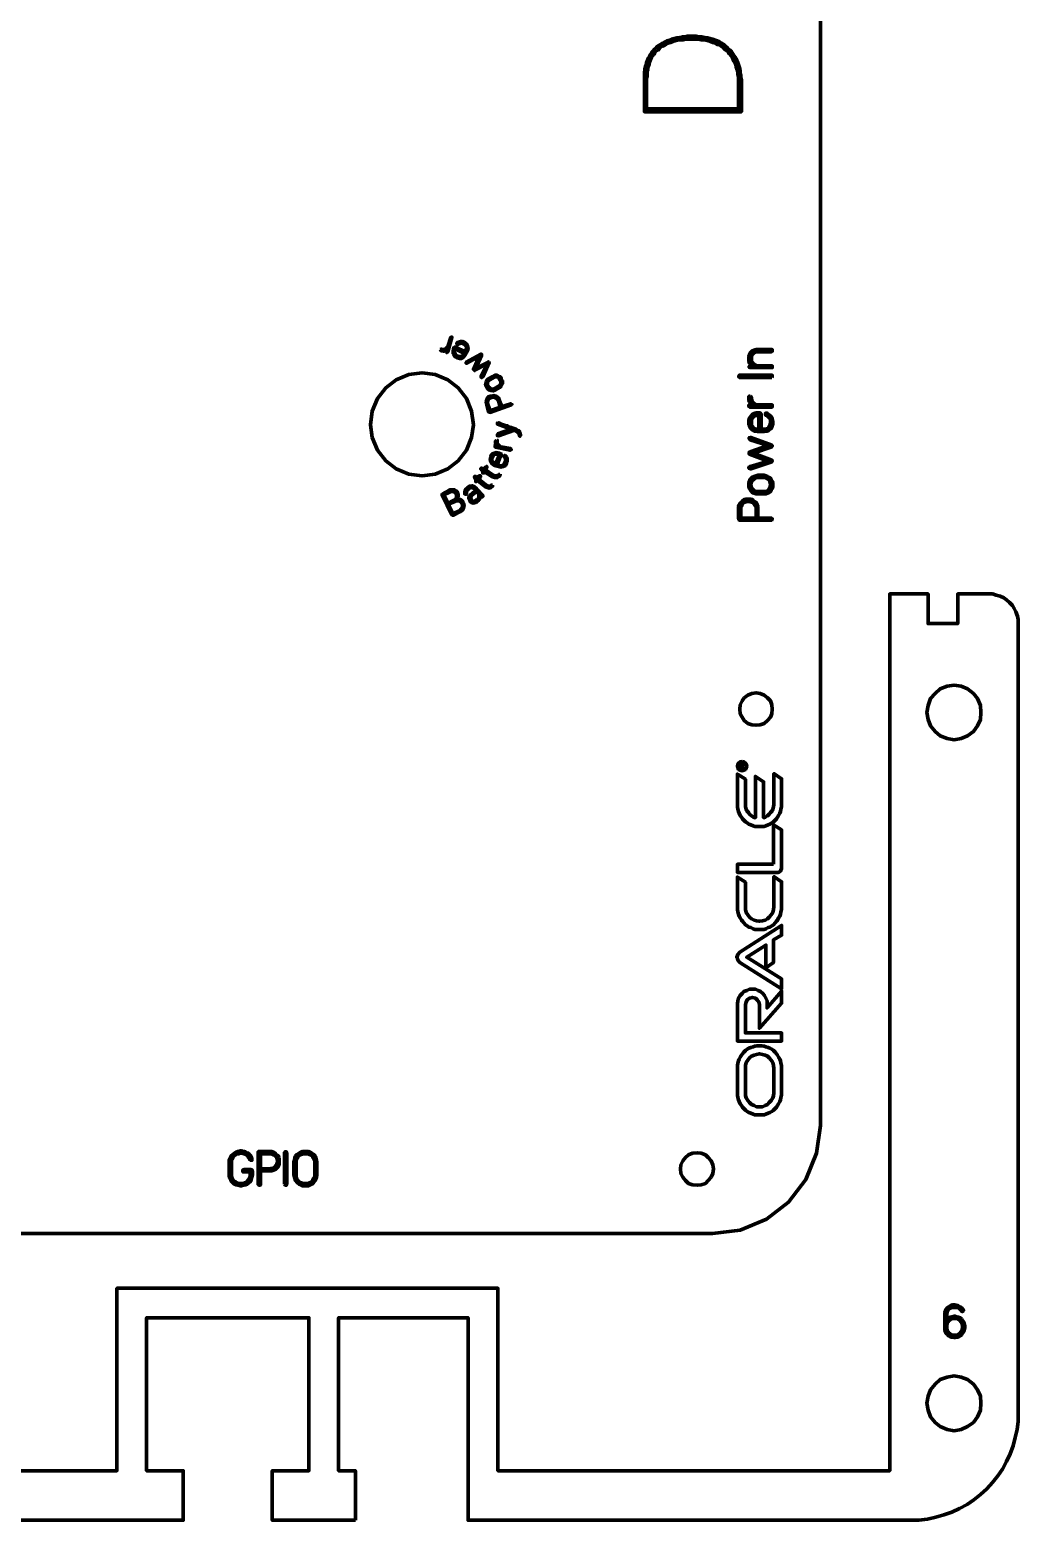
# Model space of a CAD drawing. Header units: inches. Extents: x 11 to 603, y -2 to 300.
# Drawn here: x 110.4 to 210, y 5.4 to 155.5 of the extents above; entities that cross this region are included whole.
import ezdxf

# ---------------------------------------------------------------- set-up
doc = ezdxf.new("R2010")
doc.units = ezdxf.units.IN
doc.header["$MEASUREMENT"] = 0
doc.layers.add('P', color=250, linetype='CONTINUOUS', lineweight=100)

msp = doc.modelspace()

# ---------------------------------------------------------------- linework, layer by layer
at = {"layer": 'P', "color": 0, "linetype": 'Continuous'}
for points in [[(184.59, 35.71), (181.95, 34.6), (179.14, 34.25), (21.88, 34.25), (19.06, 34.6), (16.43, 35.71), (14.2, 37.41), (12.44, 39.7), (11.39, 42.33), (10.98, 45.14), (10.98, 286.11)], [(190.04, 286.11), (190.04, 45.14), (189.63, 42.33), (188.57, 39.7), (186.82, 37.41), (184.59, 35.71)], [(172.29, 150.69), (172.29, 150.87), (172.29, 151.04), (172.29, 151.22), (172.35, 151.4), (172.35, 151.57), (172.41, 151.81), (172.47, 151.98), (172.52, 152.16), (172.58, 152.33), (172.64, 152.51), (172.7, 152.68), (172.82, 152.86), (172.93, 153.04), (173.05, 153.21), (173.17, 153.33), (173.29, 153.5), (173.4, 153.62), (173.58, 153.8), (173.75, 153.91), (173.93, 154.03), (174.11, 154.15), (174.34, 154.27), (174.57, 154.38), (174.81, 154.44), (175.04, 154.56), (175.28, 154.62), (175.57, 154.68), (175.86, 154.73), (176.16, 154.79), (176.45, 154.79), (176.62, 154.85), (176.8, 154.85), (176.98, 154.85), (177.15, 154.85), (177.5, 154.85), (177.8, 154.79), (178.09, 154.79), (178.38, 154.73), (178.67, 154.68), (178.91, 154.62), (179.14, 154.56), (179.44, 154.44), (179.61, 154.38), (179.85, 154.27), (180.08, 154.15), (180.26, 154.03), (180.43, 153.86), (180.61, 153.74), (180.78, 153.56), (180.9, 153.45), (181.08, 153.27), (181.19, 153.09), (181.31, 152.92), (181.43, 152.74), (181.54, 152.57), (181.6, 152.39), (181.72, 152.16), (181.78, 151.98), (181.84, 151.75), (181.9, 151.57), (181.95, 151.34), (181.95, 151.1), (182.01, 150.93), (182.01, 150.69), (182.07, 150.46), (182.07, 150.28), (182.07, 147.24), (172.29, 147.24), (172.29, 150.69)], [(181.78, 150.34), (181.78, 150.52), (181.78, 150.75), (181.72, 150.99), (181.72, 151.16), (181.66, 151.4), (181.6, 151.57), (181.54, 151.75), (181.49, 151.98), (181.43, 152.16), (181.31, 152.33), (181.25, 152.51), (181.13, 152.68), (181.02, 152.86), (180.9, 153.04), (180.78, 153.15), (180.67, 153.33), (180.49, 153.45), (180.37, 153.56), (180.2, 153.74), (180.02, 153.86), (179.85, 153.97), (179.61, 154.03), (179.44, 154.15), (179.2, 154.21), (178.97, 154.32), (178.73, 154.38), (178.5, 154.44), (178.26, 154.5), (178.03, 154.5), (177.74, 154.56), (177.44, 154.56), (177.15, 154.56), (176.8, 154.56), (176.51, 154.56), (176.21, 154.5), (175.92, 154.5), (175.63, 154.44), (175.39, 154.38), (175.16, 154.32), (174.93, 154.21), (174.69, 154.15), (174.46, 154.03), (174.28, 153.91), (174.11, 153.86), (173.93, 153.74), (173.75, 153.56), (173.64, 153.45), (173.46, 153.33), (173.34, 153.15), (173.23, 153.04), (173.11, 152.86), (173.05, 152.74), (172.93, 152.57), (172.88, 152.39), (172.82, 152.22), (172.76, 152.04), (172.7, 151.86), (172.64, 151.69), (172.64, 151.51), (172.58, 151.34), (172.58, 151.16), (172.58, 150.99), (172.58, 150.81), (172.52, 150.63), (172.52, 147.53), (181.78, 147.53), (181.78, 150.34)], [(151.73, 123.28), (151.85, 123.34), (151.91, 123.28), (152.08, 123.28), (152.26, 123.34), (152.38, 123.46), (152.49, 123.57), (152.79, 124.51), (152.84, 124.57), (152.9, 124.51), (152.49, 123.05), (152.38, 122.99), (152.32, 123.11), (152.38, 123.22), (152.08, 123.11), (151.85, 123.16), (151.79, 123.16), (151.73, 123.28)], [(153.02, 122.87), (153.02, 123.11), (153.08, 123.34), (153.14, 123.52), (153.25, 123.52), (154.25, 123.05), (154.31, 123.22), (154.37, 123.4), (154.37, 123.57), (154.25, 123.75), (154.13, 123.87), (154.07, 123.87), (153.9, 123.93), (153.78, 123.93), (153.66, 123.87), (153.55, 123.81), (153.43, 123.81), (153.37, 123.93), (153.43, 123.93), (153.55, 124.04), (153.78, 124.1), (153.96, 124.1), (154.13, 124.04), (154.19, 123.98), (154.37, 123.87), (154.48, 123.63), (154.54, 123.4), (154.48, 123.16), (154.25, 122.75), (154.07, 122.52), (153.9, 122.4), (153.66, 122.4), (153.43, 122.46), (153.31, 122.52), (153.14, 122.64), (153.02, 122.87)], [(153.2, 123.28), (153.14, 123.11), (153.2, 122.93), (153.25, 122.75), (153.43, 122.64), (153.49, 122.58), (153.66, 122.58), (153.84, 122.58), (154.02, 122.64), (154.13, 122.81), (154.13, 122.87), (153.25, 123.34), (153.2, 123.28)], [(183.07, 123.05), (183.18, 123.16), (183.36, 123.22), (183.54, 123.28), (183.71, 123.28), (185.06, 123.28), (185.18, 123.28), (185.18, 123.16), (185.18, 123.11), (185.06, 123.05), (183.71, 123.05), (183.48, 123.05), (183.24, 122.87), (183.07, 122.64), (183.07, 122.4), (183.07, 122.34), (183.07, 122.05), (183.24, 121.88), (183.48, 121.7), (183.71, 121.64), (185.06, 121.64), (185.18, 121.64), (185.18, 121.52), (185.18, 121.47), (185.06, 121.47), (182.95, 121.47), (182.83, 121.52), (182.89, 121.64), (182.95, 121.64), (183.13, 121.64), (183.01, 121.82), (182.89, 121.93), (182.83, 122.11), (182.83, 122.34), (182.83, 122.4), (182.83, 122.58), (182.89, 122.75), (182.95, 122.93), (183.07, 123.05)], [(156.65, 122.05), (156.65, 121.99), (156.01, 120.53), (155.89, 120.47), (155.83, 120.59), (156.42, 121.82), (155.19, 121.17), (155.13, 121.23), (155.13, 121.23), (155.07, 121.29), (155.66, 122.58), (154.43, 121.93), (154.31, 121.93), (154.37, 122.05), (155.77, 122.81), (155.89, 122.81), (155.89, 122.7), (155.3, 121.41), (156.59, 122.05), (156.65, 122.05), (156.65, 122.05)], [(144.88, 114.44), (145.41, 113.15), (146.23, 112.09), (147.28, 111.27), (148.57, 110.75), (149.92, 110.57), (151.2, 110.75), (152.49, 111.27), (153.55, 112.09), (154.37, 113.15), (154.89, 114.44), (155.07, 115.72), (154.89, 117.07), (154.37, 118.36), (153.55, 119.42), (152.49, 120.24), (151.2, 120.76), (149.92, 120.94), (148.57, 120.76), (147.28, 120.24), (146.23, 119.42), (145.41, 118.36), (144.88, 117.07), (144.7, 115.72), (144.88, 114.44)], [(156.36, 120), (156.42, 120.18), (156.59, 120.35), (157, 120.59), (157.24, 120.7), (157.47, 120.7), (157.71, 120.59), (157.88, 120.41), (157.88, 120.35), (158, 120.12), (158, 119.88), (157.88, 119.65), (157.71, 119.47), (157.3, 119.24), (157.06, 119.12), (156.83, 119.18), (156.59, 119.24), (156.42, 119.47), (156.42, 119.47), (156.3, 119.71), (156.36, 120)], [(156.71, 120.24), (156.53, 120.12), (156.48, 119.94), (156.48, 119.77), (156.53, 119.59), (156.59, 119.53), (156.71, 119.42), (156.89, 119.3), (157.06, 119.3), (157.24, 119.36), (157.59, 119.59), (157.76, 119.71), (157.82, 119.88), (157.82, 120.06), (157.76, 120.24), (157.71, 120.29), (157.59, 120.47), (157.47, 120.53), (157.24, 120.53), (157.12, 120.47), (156.71, 120.24)], [(185.12, 120.47), (181.9, 120.47), (181.78, 120.59), (181.84, 120.7), (181.9, 120.7), (185.12, 120.7), (185.18, 120.7), (185.18, 120.59), (185.12, 120.47)], [(156.42, 118.24), (156.53, 118.48), (156.77, 118.59), (156.89, 118.59), (157.12, 118.65), (157.35, 118.59), (157.59, 118.42), (157.71, 118.13), (157.94, 117.54), (158.82, 117.83), (158.94, 117.77), (158.88, 117.72), (156.71, 116.95), (156.59, 117.01), (156.42, 117.72), (156.36, 118.01), (156.42, 118.24)], [(156.83, 118.42), (156.65, 118.36), (156.53, 118.18), (156.48, 117.95), (156.53, 117.77), (156.77, 117.13), (157.76, 117.48), (157.59, 118.13), (157.47, 118.3), (157.3, 118.42), (157.12, 118.48), (156.89, 118.48), (156.83, 118.42)], [(182.95, 118.59), (183.07, 118.48), (183.07, 118.42), (183.13, 118.13), (183.24, 117.95), (183.48, 117.77), (183.71, 117.72), (185.12, 117.72), (185.18, 117.72), (185.18, 117.6), (185.12, 117.48), (182.95, 117.48), (182.83, 117.54), (182.83, 117.6), (182.83, 117.72), (182.95, 117.72), (183.13, 117.72), (183.01, 117.89), (182.89, 118.01), (182.83, 118.18), (182.83, 118.42), (182.83, 118.48), (182.83, 118.59), (182.95, 118.59)], [(157.53, 115.9), (157.59, 115.9), (157.59, 115.9), (157.76, 115.84), (157.88, 115.78), (158.17, 115.67), (158.47, 115.61), (158.64, 115.49), (158.88, 115.43), (159.05, 115.37), (159.23, 115.31), (159.35, 115.26), (159.46, 115.2), (159.58, 115.14), (159.76, 114.96), (159.81, 114.67), (159.81, 114.61), (159.76, 114.55), (159.7, 114.67), (159.64, 114.85), (159.52, 114.96), (159.29, 115.14), (159.11, 115.2), (159.11, 115.14), (157.59, 114.61), (157.53, 114.61), (157.47, 114.67), (157.53, 114.79), (158.88, 115.26), (157.53, 115.78), (157.53, 115.78), (157.47, 115.84), (157.53, 115.9)], [(183.07, 116.66), (183.18, 116.78), (183.36, 116.84), (183.54, 116.9), (183.71, 116.9), (183.95, 116.9), (184.06, 116.78), (184.06, 115.26), (184.36, 115.26), (184.59, 115.31), (184.82, 115.43), (184.94, 115.67), (185, 115.9), (185, 116.02), (185, 116.25), (184.88, 116.43), (184.77, 116.54), (184.59, 116.66), (184.47, 116.78), (184.53, 116.84), (184.59, 116.9), (184.65, 116.84), (184.88, 116.72), (185.06, 116.54), (185.18, 116.31), (185.23, 116.02), (185.23, 115.9), (185.23, 115.72), (185.18, 115.61), (185.12, 115.43), (185, 115.31), (184.82, 115.2), (184.71, 115.08), (184.53, 115.08), (184.36, 115.02), (183.71, 115.02), (183.54, 115.08), (183.36, 115.08), (183.18, 115.2), (183.07, 115.31), (182.95, 115.43), (182.89, 115.61), (182.83, 115.72), (182.83, 115.9), (182.83, 116.02), (182.83, 116.19), (182.89, 116.37), (182.95, 116.49), (183.07, 116.66)], [(183.71, 116.66), (183.42, 116.6), (183.24, 116.49), (183.07, 116.25), (183.07, 116.02), (183.07, 115.9), (183.07, 115.67), (183.24, 115.43), (183.42, 115.31), (183.71, 115.26), (183.83, 115.26), (183.83, 116.66), (183.71, 116.66)], [(157.41, 114.2), (157.47, 114.14), (157.47, 114.08), (157.47, 113.85), (157.53, 113.73), (157.71, 113.56), (157.82, 113.5), (158.82, 113.32), (158.88, 113.21), (158.76, 113.15), (157.3, 113.44), (157.24, 113.56), (157.3, 113.62), (157.41, 113.62), (157.3, 113.85), (157.3, 114.08), (157.35, 114.14), (157.41, 114.2)], [(185.18, 112.03), (185.12, 111.98), (183.01, 111.27), (182.83, 111.33), (182.83, 111.45), (182.95, 111.51), (184.77, 112.03), (182.89, 112.74), (182.83, 112.85), (182.83, 112.85), (182.95, 112.97), (184.77, 113.62), (182.95, 114.2), (182.83, 114.38), (183.01, 114.44), (185.12, 113.67), (185.18, 113.56), (185.12, 113.5), (183.24, 112.85), (185.12, 112.15), (185.18, 112.03), (185.18, 112.03)], [(157.18, 112.85), (157.41, 112.91), (157.65, 112.85), (157.82, 112.8), (157.88, 112.74), (157.47, 111.68), (157.65, 111.62), (157.82, 111.57), (158, 111.62), (158.17, 111.74), (158.23, 111.92), (158.29, 111.98), (158.29, 112.09), (158.29, 112.27), (158.23, 112.39), (158.17, 112.5), (158.12, 112.56), (158.23, 112.62), (158.23, 112.62), (158.41, 112.44), (158.47, 112.27), (158.47, 112.09), (158.41, 111.92), (158.41, 111.86), (158.29, 111.62), (158.06, 111.51), (157.82, 111.45), (157.59, 111.51), (157.18, 111.62), (156.94, 111.8), (156.83, 111.98), (156.77, 112.21), (156.83, 112.44), (156.83, 112.5), (156.94, 112.74), (157.18, 112.85)], [(157.59, 112.74), (157.41, 112.74), (157.24, 112.74), (157.06, 112.62), (157, 112.44), (156.94, 112.39), (156.94, 112.21), (156.94, 112.03), (157.06, 111.92), (157.24, 111.8), (157.3, 111.74), (157.71, 112.68), (157.59, 112.74)], [(157.76, 110.75), (157.76, 110.63), (157.65, 110.51), (157.47, 110.39), (157.24, 110.39), (157.12, 110.45), (156.94, 110.51), (156.18, 110.98), (156.12, 110.86), (156.01, 110.86), (156.01, 110.98), (156.07, 111.1), (155.83, 111.21), (155.83, 111.33), (155.95, 111.33), (156.12, 111.21), (156.3, 111.45), (156.42, 111.51), (156.42, 111.39), (156.3, 111.16), (157.06, 110.63), (157.24, 110.57), (157.41, 110.57), (157.53, 110.63), (157.65, 110.69), (157.76, 110.75)], [(157, 109.63), (157, 109.52), (156.83, 109.4), (156.65, 109.34), (156.48, 109.4), (156.3, 109.46), (156.18, 109.52), (155.48, 110.1), (155.42, 110.04), (155.3, 109.98), (155.3, 110.1), (155.36, 110.22), (155.19, 110.39), (155.19, 110.51), (155.3, 110.51), (155.48, 110.34), (155.66, 110.57), (155.77, 110.57), (155.77, 110.45), (155.6, 110.22), (156.3, 109.69), (156.48, 109.57), (156.59, 109.52), (156.77, 109.52), (156.89, 109.63), (157, 109.63)], [(183.07, 110.34), (183.18, 110.45), (183.36, 110.51), (183.54, 110.57), (183.71, 110.63), (184.36, 110.63), (184.53, 110.57), (184.71, 110.51), (184.82, 110.45), (185, 110.34), (185.06, 110.22), (185.18, 110.04), (185.23, 109.87), (185.23, 109.69), (185.23, 109.63), (185.23, 109.46), (185.18, 109.28), (185.06, 109.16), (185, 108.99), (184.82, 108.87), (184.71, 108.81), (184.53, 108.75), (184.36, 108.75), (183.71, 108.75), (183.54, 108.75), (183.36, 108.81), (183.18, 108.87), (183.07, 108.99), (182.95, 109.16), (182.89, 109.28), (182.83, 109.46), (182.83, 109.63), (182.83, 109.69), (182.83, 109.87), (182.89, 110.04), (182.95, 110.22), (183.07, 110.34)], [(183.71, 110.39), (183.42, 110.34), (183.24, 110.16), (183.07, 109.98), (183.01, 109.69), (183.01, 109.63), (183.07, 109.4), (183.24, 109.16), (183.42, 108.99), (183.71, 108.99), (184.36, 108.99), (184.59, 108.99), (184.82, 109.16), (184.94, 109.4), (185, 109.63), (185, 109.69), (184.94, 109.98), (184.82, 110.16), (184.59, 110.34), (184.36, 110.39), (183.71, 110.39)], [(154.02, 107.88), (154.07, 107.82), (154.13, 107.58), (154.07, 107.35), (153.96, 107.11), (153.72, 106.94), (153.02, 106.59), (152.9, 106.65), (151.91, 108.64), (151.97, 108.75), (152.61, 109.11), (152.73, 109.16), (152.84, 109.16), (153.14, 109.16), (153.31, 109.05), (153.49, 108.87), (153.49, 108.81), (153.55, 108.64), (153.55, 108.52), (153.49, 108.4), (153.43, 108.23), (153.61, 108.23), (153.78, 108.17), (153.96, 108.05), (154.02, 107.88)], [(152.67, 108.93), (152.08, 108.64), (152.49, 107.82), (153.08, 108.11), (153.25, 108.23), (153.37, 108.4), (153.37, 108.58), (153.37, 108.75), (153.31, 108.81), (153.2, 108.93), (153.08, 108.99), (152.84, 108.99), (152.67, 108.93)], [(155.42, 109.22), (156.01, 108.58), (156.01, 108.46), (155.89, 108.46), (155.77, 108.58), (155.77, 108.46), (155.71, 108.29), (155.54, 108.05), (155.48, 108.05), (155.3, 107.88), (155.07, 107.82), (154.89, 107.88), (154.72, 108.05), (154.66, 108.17), (154.6, 108.34), (154.66, 108.52), (154.84, 108.7), (155.3, 109.11), (155.25, 109.22), (155.07, 109.34), (154.89, 109.4), (154.72, 109.4), (154.6, 109.28), (154.54, 109.22), (154.37, 109.05), (154.37, 108.75), (154.31, 108.7), (154.19, 108.75), (154.19, 108.93), (154.25, 109.11), (154.31, 109.22), (154.43, 109.34), (154.48, 109.4), (154.66, 109.52), (154.95, 109.57), (155.19, 109.46), (155.36, 109.34), (155.42, 109.22), (155.42, 109.22)], [(155.42, 108.99), (154.89, 108.58), (154.89, 108.58), (154.84, 108.46), (154.78, 108.34), (154.84, 108.17), (154.95, 108.05), (155.07, 107.99), (155.25, 108.05), (155.42, 108.17), (155.48, 108.17), (155.6, 108.34), (155.6, 108.58), (155.6, 108.75), (155.54, 108.87), (155.42, 108.99)], [(182.07, 107.93), (182.19, 108.05), (182.36, 108.17), (182.54, 108.23), (182.72, 108.23), (182.83, 108.23), (183.01, 108.23), (183.18, 108.17), (183.3, 108.05), (183.48, 107.93), (183.59, 107.82), (183.65, 107.64), (183.71, 107.47), (183.71, 107.23), (183.71, 106.29), (185.12, 106.29), (185.18, 106.24), (185.12, 106.12), (181.9, 106.12), (181.84, 106.12), (181.78, 106.24), (181.78, 107.23), (181.78, 107.47), (181.84, 107.64), (181.95, 107.82), (182.07, 107.93)], [(153.9, 107.82), (153.78, 107.99), (153.61, 108.05), (153.37, 108.05), (153.2, 107.99), (152.55, 107.7), (153.02, 106.76), (153.66, 107.06), (153.84, 107.23), (153.96, 107.41), (153.96, 107.58), (153.96, 107.76), (153.9, 107.82)], [(182.72, 107.99), (182.42, 107.93), (182.19, 107.82), (182.07, 107.52), (182.01, 107.41), (182.01, 107.23), (182.01, 106.29), (183.54, 106.29), (183.54, 107.23), (183.54, 107.41), (183.48, 107.52), (183.3, 107.82), (183.07, 107.93), (182.83, 107.99), (182.72, 107.99)], [(108.04, 10.35), (119.16, 10.35), (119.16, 28.74), (157.53, 28.74), (157.53, 10.35), (197.01, 10.35), (197.01, 98.68), (200.87, 98.68), (200.87, 95.69), (203.86, 95.69), (203.86, 98.68), (206.97, 98.68), (207.38, 98.68), (207.73, 98.56), (208.14, 98.45), (208.49, 98.27), (208.78, 98.09), (209.07, 97.8), (209.37, 97.51), (209.54, 97.22), (209.72, 96.86), (209.89, 96.45), (209.95, 96.1), (209.95, 95.69), (209.95, 16.21), (209.95, 15.33), (209.84, 14.51), (209.66, 13.69), (209.43, 12.87), (209.13, 12.05), (208.78, 11.29), (208.37, 10.53), (207.9, 9.83), (207.38, 9.18), (206.79, 8.54), (206.15, 7.95), (205.5, 7.42), (204.8, 6.96), (204.04, 6.55), (203.28, 6.19), (202.46, 5.9), (201.64, 5.67), (200.82, 5.49), (199.94, 5.37), (199.12, 5.37), (154.54, 5.37), (154.54, 25.76), (141.48, 25.76), (141.48, 10.35), (143.18, 10.35), (143.18, 5.37)], [(182.36, 88.2), (182.13, 87.9), (181.95, 87.49), (181.9, 87.08), (181.95, 86.61), (182.13, 86.26), (182.36, 85.91), (182.72, 85.62), (183.13, 85.5), (183.54, 85.44), (183.95, 85.5), (184.36, 85.62), (184.71, 85.91), (185, 86.26), (185.12, 86.61), (185.18, 87.08), (185.12, 87.49), (185, 87.9), (184.71, 88.2), (184.36, 88.49), (183.95, 88.66), (183.54, 88.72), (183.13, 88.66), (182.72, 88.49), (182.36, 88.2)], [(204.21, 89.37), (203.51, 89.48), (202.81, 89.37), (202.1, 89.13), (201.58, 88.66), (201.11, 88.14), (200.87, 87.43), (200.76, 86.73), (200.87, 86.03), (201.11, 85.38), (201.58, 84.8), (202.1, 84.39), (202.81, 84.1), (203.51, 83.98), (204.21, 84.1), (204.86, 84.39), (205.44, 84.8), (205.85, 85.38), (206.15, 86.03), (206.2, 86.73), (206.15, 87.43), (205.85, 88.14), (205.44, 88.66), (204.86, 89.13), (204.21, 89.37)], [(182.13, 81.81), (182.31, 81.75), (182.48, 81.64), (182.54, 81.52), (182.6, 81.34), (182.54, 81.17), (182.48, 80.99), (182.31, 80.93), (182.13, 80.87), (181.95, 80.93), (181.78, 80.99), (181.72, 81.17), (181.66, 81.34), (181.72, 81.52), (181.78, 81.64), (181.95, 81.75), (182.13, 81.81)], [(182.36, 81.23), (182.13, 81.23), (181.9, 81.23), (181.9, 81.28), (181.9, 81.4), (181.9, 81.46), (182.01, 81.52), (182.13, 81.46), (182.13, 81.34), (182.13, 81.23)], [(182.36, 81.52), (182.13, 81.4)], [(185.35, 77.48), (185.29, 77.24), (185.23, 77.01), (185.18, 76.83), (185, 76.66), (184.88, 76.48), (184.71, 76.31), (184.47, 76.19), (184.3, 76.13), (184.3, 79.76), (183.48, 80.29), (183.48, 76.13), (183.3, 76.19), (183.07, 76.31), (182.89, 76.48), (182.77, 76.66), (182.6, 76.83), (182.54, 77.01), (182.48, 77.24), (182.48, 77.48), (182.48, 80), (181.66, 80.52), (181.66, 77.48), (181.66, 77.24), (181.72, 77.01), (181.78, 76.77), (181.84, 76.6), (181.95, 76.36), (182.07, 76.19), (182.19, 76.01), (182.31, 75.9), (182.48, 75.72), (182.66, 75.6), (182.83, 75.49), (183.01, 75.43), (183.24, 75.31), (183.42, 75.25), (183.65, 75.25), (183.89, 75.25), (184.12, 75.25), (184.36, 75.25), (184.53, 75.31), (184.77, 75.43), (184.94, 75.49), (185.12, 75.6), (185.29, 75.72), (185.47, 75.9), (185.59, 76.01), (185.7, 76.19), (185.82, 76.36), (185.94, 76.6), (186, 76.77), (186.05, 77.01), (186.11, 77.24), (186.11, 77.48), (186.11, 80.05), (185.35, 80.58), (185.35, 77.48)], [(185.29, 71.44), (181.66, 71.44), (181.66, 70.62), (185.7, 70.62), (185.82, 70.62), (186, 70.74), (186.05, 70.86), (186.11, 71.03), (186.11, 74.9), (185.29, 75.43), (185.29, 71.44)], [(186.11, 67.11), (186.11, 66.88), (186.05, 66.64), (186, 66.41), (185.94, 66.23), (185.82, 66.06), (185.7, 65.82), (185.59, 65.7), (185.47, 65.53), (185.29, 65.35), (185.12, 65.24), (184.94, 65.12), (184.77, 65.06), (184.53, 64.94), (184.36, 64.88), (184.12, 64.88), (183.89, 64.88), (183.65, 64.88), (183.42, 64.88), (183.24, 64.94), (183.01, 65.06), (182.83, 65.12), (182.66, 65.24), (182.48, 65.35), (182.31, 65.53), (182.19, 65.7), (182.07, 65.82), (181.95, 66.06), (181.84, 66.23), (181.78, 66.41), (181.72, 66.64), (181.66, 66.88), (181.66, 67.11), (181.66, 70.16), (182.48, 69.63), (182.48, 67.17), (182.48, 66.88), (182.54, 66.58), (182.72, 66.35), (182.89, 66.11), (183.07, 65.94), (183.36, 65.82), (183.59, 65.76), (183.89, 65.7), (184.18, 65.76), (184.47, 65.82), (184.71, 65.94), (184.88, 66.11), (185.06, 66.35), (185.23, 66.58), (185.29, 66.88), (185.35, 67.17), (185.35, 70.21), (186.11, 69.69), (186.11, 67.11)], [(184.53, 61.02), (184.53, 63.3), (182.6, 62.07), (186.11, 59.9), (186.11, 58.91), (181.9, 61.54), (181.72, 61.78), (181.66, 61.95), (181.6, 62.07), (181.66, 62.25), (181.72, 62.37), (181.9, 62.6), (186.11, 65.29), (186.11, 64.3), (185.29, 63.83), (185.29, 61.54), (184.53, 61.02)], [(184.65, 57.39), (184.65, 57.68), (184.53, 57.97), (184.41, 58.21), (184.24, 58.44), (184, 58.62), (183.77, 58.73), (183.48, 58.85), (183.18, 58.85), (182.89, 58.85), (182.6, 58.73), (182.31, 58.62), (182.13, 58.44), (181.95, 58.21), (181.78, 57.97), (181.72, 57.68), (181.66, 57.39), (181.66, 53.64), (186.11, 53.64), (186.11, 54.46), (182.48, 54.46), (182.48, 57.33), (182.54, 57.56), (182.66, 57.8), (182.89, 57.97), (183.18, 58.03), (183.48, 57.97), (183.65, 57.8), (183.83, 57.56), (183.89, 57.33), (183.89, 54.93), (186.11, 57.44), (186.11, 58.67), (184.65, 56.98), (184.65, 57.39)], [(186.11, 48.37), (186.11, 48.19), (186.05, 47.96), (186, 47.72), (185.94, 47.55), (185.82, 47.31), (185.7, 47.14), (185.59, 46.96), (185.47, 46.84), (185.29, 46.67), (185.12, 46.55), (184.94, 46.43), (184.77, 46.37), (184.53, 46.26), (184.36, 46.2), (184.12, 46.2), (183.89, 46.2), (183.65, 46.2), (183.42, 46.2), (183.24, 46.26), (183.01, 46.37), (182.83, 46.43), (182.66, 46.55), (182.48, 46.67), (182.31, 46.84), (182.19, 46.96), (182.07, 47.14), (181.95, 47.31), (181.84, 47.55), (181.78, 47.72), (181.72, 47.96), (181.66, 48.19), (181.66, 48.37), (181.66, 50.94), (181.66, 51.18), (181.72, 51.41), (181.78, 51.65), (181.84, 51.82), (181.95, 52), (182.07, 52.23), (182.19, 52.35), (182.31, 52.52), (182.48, 52.7), (182.66, 52.82), (182.83, 52.93), (183.01, 52.99), (183.24, 53.05), (183.42, 53.11), (183.65, 53.17), (183.89, 53.17), (184.12, 53.17), (184.36, 53.11), (184.53, 53.05), (184.77, 52.99), (184.94, 52.93), (185.12, 52.82), (185.29, 52.7), (185.47, 52.52), (185.59, 52.35), (185.7, 52.23), (185.82, 52), (185.94, 51.82), (186, 51.65), (186.05, 51.41), (186.11, 51.18), (186.11, 50.94), (186.11, 48.37)], [(185.35, 50.88), (185.29, 51.18), (185.23, 51.47), (185.06, 51.7), (184.88, 51.94), (184.71, 52.11), (184.47, 52.23), (184.18, 52.29), (183.89, 52.35), (183.59, 52.29), (183.36, 52.23), (183.07, 52.11), (182.89, 51.94), (182.72, 51.7), (182.54, 51.47), (182.48, 51.18), (182.48, 50.88), (182.48, 48.42), (182.48, 48.13), (182.54, 47.9), (182.72, 47.66), (182.89, 47.43), (183.07, 47.25), (183.36, 47.14), (183.59, 47.02), (183.89, 47.02), (184.18, 47.02), (184.47, 47.14), (184.71, 47.25), (184.88, 47.43), (185.06, 47.66), (185.23, 47.9), (185.29, 48.13), (185.35, 48.42), (185.35, 50.88)], [(131.58, 39.05), (131.35, 39.11), (131.17, 39.17), (131, 39.23), (130.82, 39.4), (130.64, 39.58), (130.59, 39.76), (130.47, 39.93), (130.47, 40.17), (130.47, 41.45), (130.47, 41.69), (130.59, 41.86), (130.64, 42.04), (130.82, 42.22), (131, 42.33), (131.17, 42.45), (131.35, 42.51), (131.58, 42.57), (131.7, 42.57), (131.87, 42.51), (132.05, 42.51), (132.23, 42.39), (132.4, 42.33), (132.52, 42.16), (132.64, 42.04), (132.75, 41.86), (132.75, 41.75), (132.75, 41.63), (132.64, 41.63), (132.52, 41.69), (132.4, 41.92), (132.23, 42.16), (131.99, 42.27), (131.7, 42.33), (131.58, 42.33), (131.41, 42.27), (131.23, 42.27), (131.11, 42.16), (130.94, 42.04), (130.82, 41.92), (130.76, 41.75), (130.7, 41.63), (130.7, 41.45), (130.7, 40.17), (130.7, 39.99), (130.76, 39.81), (130.82, 39.7), (130.94, 39.52), (131.11, 39.46), (131.23, 39.35), (131.41, 39.29), (131.58, 39.29), (131.7, 39.29), (131.87, 39.29), (132.05, 39.35), (132.17, 39.4), (132.28, 39.52), (132.4, 39.7), (132.52, 39.81), (132.58, 39.99), (132.58, 40.17), (132.58, 40.46), (131.93, 40.46), (131.87, 40.46), (131.82, 40.58), (131.87, 40.63), (131.93, 40.69), (132.69, 40.69), (132.75, 40.63), (132.81, 40.58), (132.81, 40.17), (132.75, 39.93), (132.69, 39.7), (132.64, 39.52), (132.46, 39.35), (132.28, 39.23), (132.11, 39.17), (131.93, 39.11), (131.7, 39.05), (131.58, 39.05)], [(135.21, 42.22), (135.39, 42.1), (135.45, 41.92), (135.51, 41.75), (135.51, 41.57), (135.51, 41.45), (135.51, 41.28), (135.45, 41.1), (135.39, 40.99), (135.21, 40.81), (135.1, 40.69), (134.92, 40.63), (134.75, 40.58), (134.51, 40.58), (133.63, 40.58), (133.63, 39.17), (133.51, 39.11), (133.4, 39.17), (133.4, 42.39), (133.4, 42.51), (133.51, 42.51), (134.51, 42.51), (134.75, 42.51), (134.92, 42.45), (135.1, 42.33), (135.21, 42.22)], [(135.33, 41.57), (135.27, 41.86), (135.1, 42.1), (134.86, 42.22), (134.69, 42.27), (134.51, 42.27), (133.63, 42.27), (133.63, 40.75), (134.51, 40.75), (134.69, 40.81), (134.86, 40.81), (135.1, 40.99), (135.27, 41.22), (135.33, 41.45), (135.33, 41.57)], [(136.03, 39.23), (136.03, 42.39), (136.15, 42.51), (136.21, 42.45), (136.27, 42.39), (136.27, 39.23), (136.21, 39.11), (136.15, 39.11), (136.03, 39.23)], [(138.96, 42.22), (139.14, 42.04), (139.2, 41.86), (139.26, 41.63), (139.31, 41.45), (139.31, 40.17), (139.26, 39.93), (139.2, 39.76), (139.14, 39.58), (138.96, 39.4), (138.79, 39.23), (138.61, 39.17), (138.44, 39.05), (138.2, 39.05), (138.08, 39.05), (137.85, 39.05), (137.67, 39.17), (137.5, 39.23), (137.32, 39.4), (137.15, 39.58), (137.09, 39.76), (137.03, 39.93), (136.97, 40.17), (136.97, 41.45), (137.03, 41.63), (137.09, 41.86), (137.15, 42.04), (137.32, 42.22), (137.5, 42.33), (137.67, 42.45), (137.85, 42.51), (138.08, 42.51), (138.2, 42.51), (138.44, 42.51), (138.61, 42.45), (138.79, 42.33), (138.96, 42.22)], [(139.08, 41.45), (139.08, 41.57), (139.02, 41.75), (138.9, 41.92), (138.85, 42.04), (138.67, 42.16), (138.55, 42.22), (138.38, 42.27), (138.2, 42.27), (138.08, 42.27), (137.91, 42.27), (137.73, 42.22), (137.62, 42.16), (137.44, 42.04), (137.38, 41.92), (137.26, 41.75), (137.21, 41.57), (137.21, 41.45), (137.21, 40.17), (137.21, 39.99), (137.26, 39.81), (137.32, 39.7), (137.44, 39.52), (137.62, 39.4), (137.73, 39.35), (137.91, 39.29), (138.08, 39.29), (138.2, 39.29), (138.38, 39.29), (138.55, 39.35), (138.67, 39.4), (138.85, 39.52), (138.9, 39.7), (139.02, 39.81), (139.08, 39.99), (139.08, 40.17), (139.08, 41.45)], [(179.03, 39.93), (179.2, 40.28), (179.26, 40.75), (179.2, 41.16), (179.03, 41.57), (178.73, 41.92), (178.44, 42.16), (178.03, 42.33), (177.62, 42.39), (177.15, 42.33), (176.74, 42.16), (176.45, 41.92), (176.16, 41.57), (175.98, 41.16), (175.92, 40.75), (175.98, 40.28), (176.16, 39.93), (176.45, 39.58), (176.74, 39.29), (177.15, 39.17), (177.62, 39.11), (178.03, 39.17), (178.44, 39.29), (178.73, 39.58), (179.03, 39.93)], [(204.27, 25.64), (204.39, 25.46), (204.45, 25.35), (204.51, 25.17), (204.56, 24.94), (204.56, 24.76), (204.51, 24.53), (204.45, 24.35), (204.39, 24.23), (204.27, 24.06), (204.1, 23.94), (203.92, 23.82), (203.74, 23.82), (203.57, 23.77), (203.51, 23.77), (203.33, 23.82), (203.16, 23.82), (202.98, 23.94), (202.87, 24.06), (202.69, 24.18), (202.63, 24.35), (202.57, 24.53), (202.57, 24.7), (202.57, 26.11), (202.57, 26.28), (202.63, 26.46), (202.69, 26.64), (202.81, 26.75), (202.98, 26.87), (203.16, 26.99), (203.33, 27.05), (203.51, 27.05), (203.57, 27.05), (203.86, 26.99), (204.1, 26.87), (204.27, 26.75), (204.45, 26.52), (204.39, 26.4), (204.27, 26.4), (204.15, 26.58), (203.98, 26.75), (203.8, 26.81), (203.57, 26.81), (203.51, 26.81), (203.22, 26.75), (202.98, 26.64), (202.81, 26.34), (202.75, 26.11), (202.75, 25.52), (202.92, 25.7), (203.1, 25.82), (203.28, 25.87), (203.51, 25.93), (203.57, 25.93), (203.74, 25.87), (203.92, 25.82), (204.1, 25.76), (204.27, 25.64)], [(143.18, 5.37), (134.8, 5.37), (134.8, 10.35), (138.49, 10.35), (138.49, 25.76), (122.15, 25.76), (122.15, 10.35), (125.84, 10.35), (125.84, 5.37), (13.79, 5.37)], [(204.33, 24.94), (204.27, 25.23), (204.1, 25.46), (203.86, 25.64), (203.57, 25.7), (203.51, 25.7), (203.22, 25.64), (202.98, 25.46), (202.81, 25.23), (202.75, 24.94), (202.75, 24.76), (202.81, 24.47), (202.98, 24.23), (203.22, 24.06), (203.51, 24), (203.57, 24), (203.86, 24.06), (204.1, 24.23), (204.27, 24.47), (204.33, 24.76), (204.33, 24.94)], [(205.44, 15.21), (205.85, 15.8), (206.15, 16.44), (206.2, 17.15), (206.15, 17.85), (205.85, 18.49), (205.44, 19.08), (204.86, 19.55), (204.21, 19.78), (203.51, 19.9), (202.81, 19.78), (202.1, 19.55), (201.58, 19.08), (201.11, 18.49), (200.87, 17.85), (200.76, 17.15), (200.87, 16.44), (201.11, 15.8), (201.58, 15.21), (202.1, 14.8), (202.81, 14.51), (203.51, 14.39), (204.21, 14.51), (204.86, 14.8), (205.44, 15.21)]]:
    msp.add_lwpolyline(points, dxfattribs=at)

doc.saveas('drawing.dxf')
